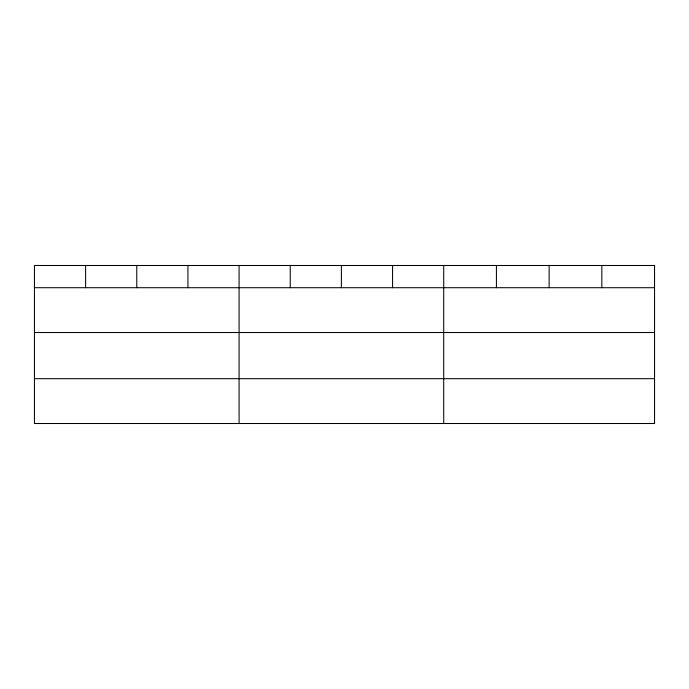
<?xml version="1.0" encoding="UTF-8"?>
<svg xmlns="http://www.w3.org/2000/svg" width="689" height="689" viewBox="0 0 689 689"><rect width="100%" height="100%" fill="white"/><g stroke="black" fill="none" stroke-linecap="round" stroke-linejoin="round"><path stroke-width="1.03" d="M34.45 287.709L654.55 287.709M34.45 332.52L654.55 332.52M34.45 378.692L654.55 378.692M601.841 265.489L601.841 287.709M549.133 265.489L549.133 287.709M496.424 265.489L496.424 287.709M443.716 265.489L443.716 423.511M392.558 265.489L392.558 287.709M341.399 265.489L341.399 287.709M290.241 265.489L290.241 287.709M239.083 265.489L239.083 423.511M187.925 265.489L187.925 287.709M136.767 265.489L136.767 287.709M85.608 265.489L85.608 287.709M654.55 265.489L34.45 265.489L34.45 423.511L654.55 423.511L654.55 265.489"/></g></svg>
